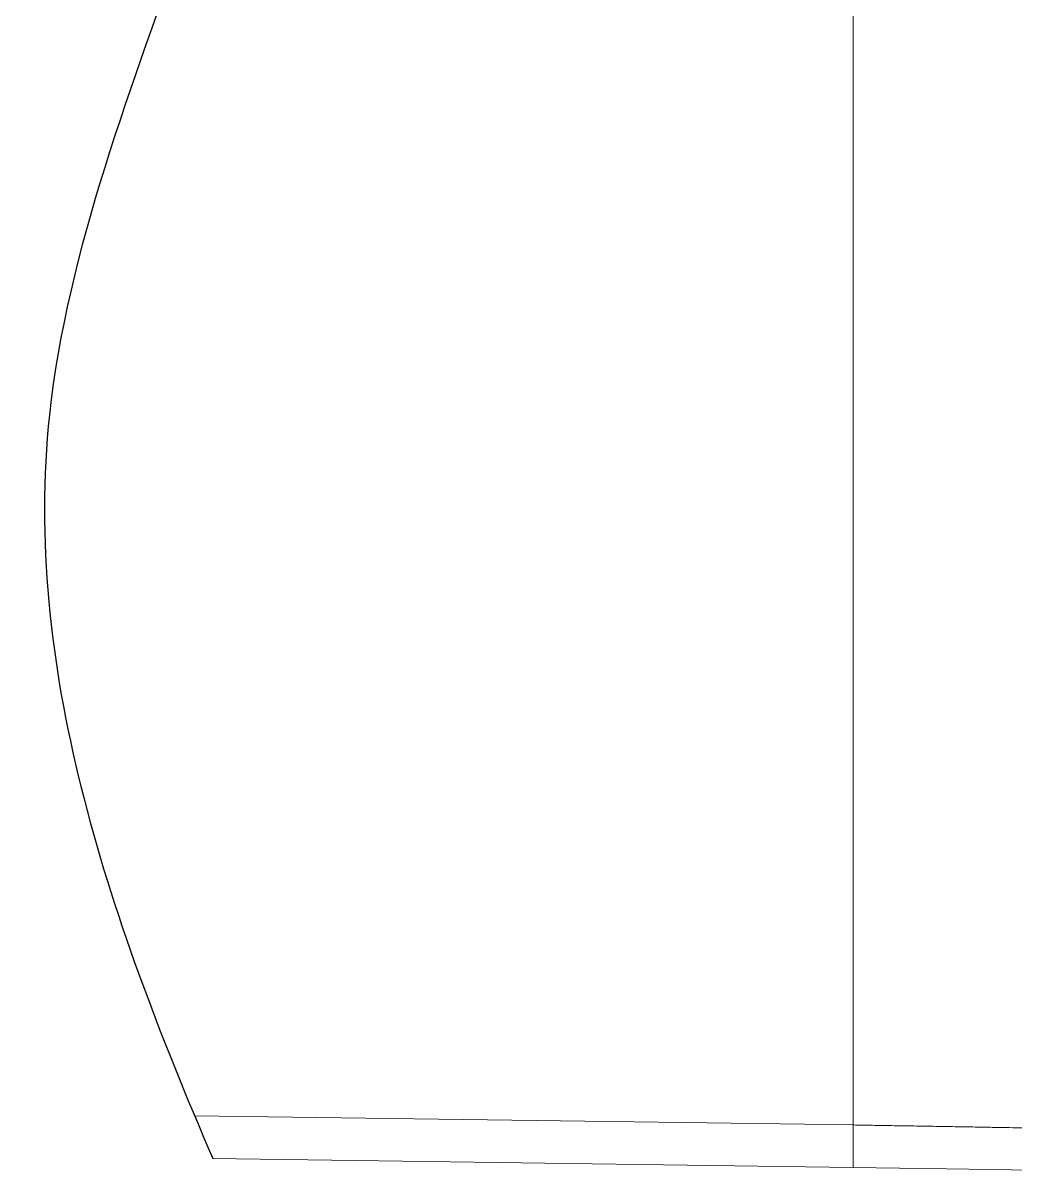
# Model space of a CAD drawing. Extents: x 1522 to 1942, y -990 to -693.
# Drawn here: x 1749.5 to 1758.82, y -825.07 to -814.3 of the extents above; entities that cross this region are included whole.
import ezdxf

# ---------------------------------------------------------------- set-up
doc = ezdxf.new("R2010")
doc.units = 0
doc.header["$LTSCALE"] = 7
doc.header["$MEASUREMENT"] = 0
doc.layers.get('0').update_dxf_attribs({"color": 2, "linetype": 'CONTINUOUS'})
doc.layers.add('D', color=2, linetype='CONTINUOUS')

msp = doc.modelspace()

# ---------------------------------------------------------------- linework, layer by layer
at = {"color": 7, "linetype": 'Continuous', "lineweight": 15}
for p, q in [((1757.299, -824.651), (1757.299, -801.274)), ((1757.299, -824.651), (1751.113, -824.565)), ((1757.299, -825.051), (1751.284, -824.967)), ((1757.732, -825.057), (1757.299, -825.051)), ((1758.173, -825.063), (1757.732, -825.057)), ((1758.597, -825.069), (1758.173, -825.063)), ((1758.974, -825.074), (1758.597, -825.069))]:
    msp.add_line(p, q, dxfattribs=at)
for points, knots in [([(1757.299, -825.051), (1757.298, -825.045), (1757.297, -825.033), (1757.296, -824.94), (1757.297, -824.808), (1757.298, -824.703), (1757.299, -824.651)], [0, 0, 0, 0, 0.25, 0.500001, 0.750002, 1, 1, 1, 1]), ([(1757.66, -824.657), (1757.6, -824.656), (1757.481, -824.654), (1757.359, -824.652), (1757.299, -824.651)], [0, 0, 0, 0, 0.499987, 1, 1, 1, 1]), ([(1758.027, -824.663), (1757.967, -824.662), (1757.847, -824.66), (1757.722, -824.658), (1757.66, -824.657)], [0, 0, 0, 0, 0.499969, 1, 1, 1, 1]), ([(1758.38, -824.669), (1758.324, -824.668), (1758.211, -824.666), (1758.089, -824.664), (1758.027, -824.663)], [0, 0, 0, 0, 0.499977, 1, 1, 1, 1]), ([(1758.695, -824.674), (1758.646, -824.674), (1758.548, -824.672), (1758.436, -824.67), (1758.38, -824.669)], [0, 0, 0, 0, 0.49999, 1, 1, 1, 1]), ([(1758.95, -824.679), (1758.912, -824.678), (1758.835, -824.677), (1758.742, -824.675), (1758.695, -824.674)], [0, 0, 0, 0, 0.500006, 1, 1, 1, 1])]:
    msp.add_open_spline(points, degree=3, knots=knots, dxfattribs=at)
at = {"layer": 'D'}
msp.add_open_spline([(1752.067, -797.246), (1751.142, -799.442), (1749.945, -803.244), (1753.314, -810.155), (1748.468, -817.242), (1750.279, -822.644), (1751.284, -824.967)], degree=3, knots=[2.00383, 2.00383, 2.00383, 2.00383, 8.801472, 13.766026, 23.33417, 30.567381, 30.567381, 30.567381, 30.567381], dxfattribs=at)

doc.saveas('drawing.dxf')
